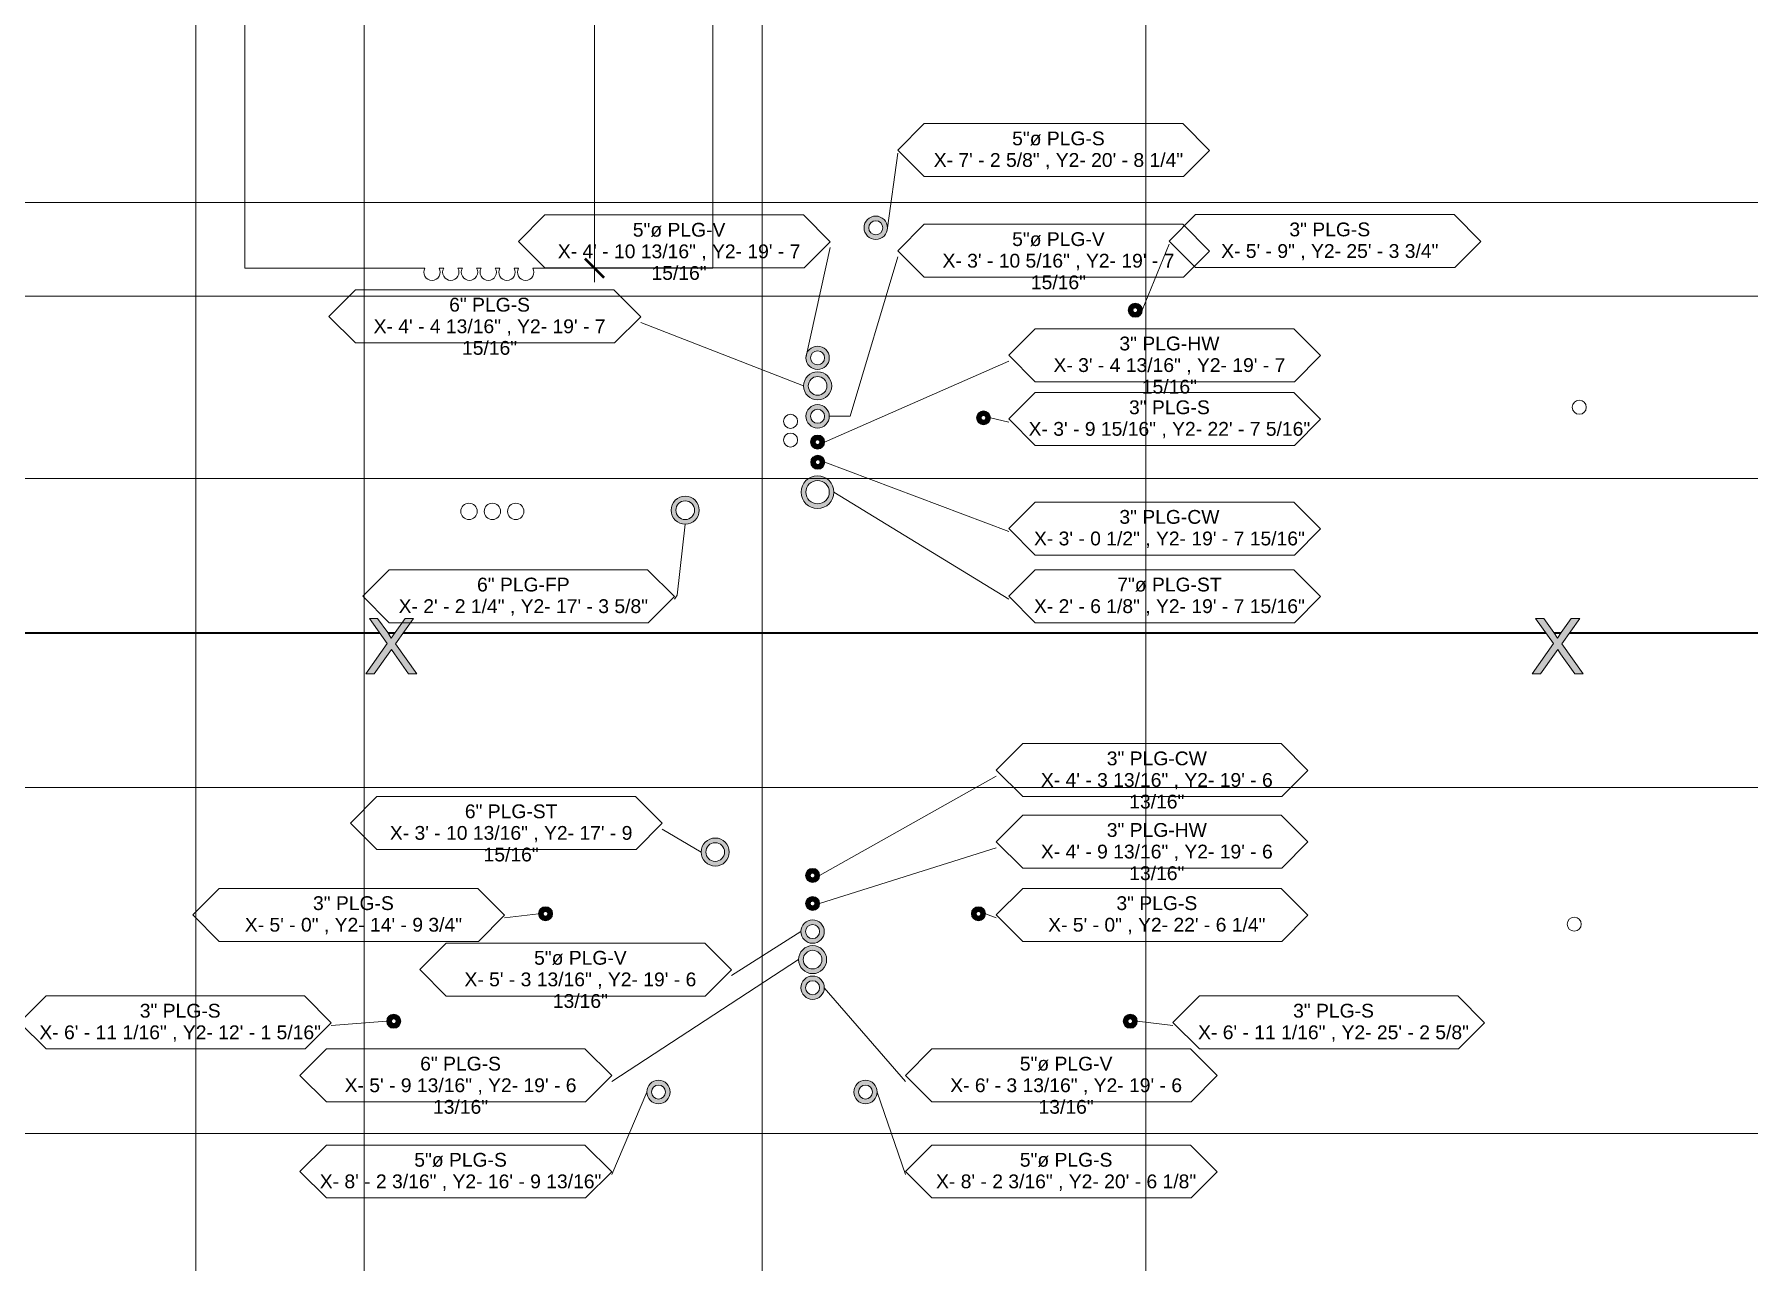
# Model space of a CAD drawing. Header units: inches. Extents: x -3670 to 241, y -250 to 1795.
# Drawn here: x -1839.5 to -1473.2, y 171.6 to 434 of the extents above; entities that cross this region are included whole.
import ezdxf

# ---------------------------------------------------------------- set-up
doc = ezdxf.new("R2010")
doc.units = ezdxf.units.IN
doc.header["$MEASUREMENT"] = 0
for name, color, linetype, lineweight in [('A-ANNO-DIMS', 211, 'Continuous', 9), ('A-ANNO-DIMS-32', 211, 'Continuous', 9), ('A-DETL-MBND', 5, 'Continuous', 9), ('A-FLOR', 252, 'Continuous', 18), ('A-GENM', 13, 'Continuous', 9), ('A-GENM-IDEN', 13, 'Continuous', 9), ('S-GRID', 1, 'Continuous', 9)]:
    doc.layers.add(name, color=color, linetype=linetype, lineweight=lineweight)
doc.styles.add('Arial_1', font='arial.ttf', dxfattribs={"height": 2.950599})
doc.dimstyles.new('Linear_-_3_32__QAQC', dxfattribs={"dimscale": 12, "dimtxt": 3, "dimasz": 0.333333, "dimexe": 0.25, "dimexo": 0.166667, "dimgap": 0.25, "dimtad": 1, "dimdec": 4, "dimrnd": 0.0625, "dimzin": 1, "dimdsep": 46, "dimlunit": 4, "dimtxsty": 'Arial_1', "dimblk1": 'OBLIQUE', "dimblk2": 'OBLIQUE', "dimsah": 1, "dimcen": 0.09, "dimdle": 0.25, "dimadec": 0, "dimazin": 0, "dimtfac": 1, "dimtdec": 4, "dimtix": 1, "dimtmove": 0, "dimatfit": 3, "dimfxl": 1, "dimtvp": 1, "dimtfill": 1, "dimfrac": 2, "dimtolj": 1, "dimtzin": 0, "dimarcsym": 2})

# ---------------------------------------------------------------- blocks, each defined once
blk = doc.blocks.new('TBC_Round Sleeve - Floor or Wall - TBC_Round Sleeve - Floor or Wall-1542575-01 - SECOND LEVEL - PENENTRATIONS')
at = {"layer": 'A-DETL-MBND'}
h = blk.add_hatch(color=256, dxfattribs=at)
h.paths.add_polyline_path([(-3, 0), (-2.9, -0.78), (-2.6, -1.5), (-2.12, -2.12), (-1.5, -2.6), (-0.78, -2.9), (0, -3), (0.78, -2.9), (1.5, -2.6), (2.12, -2.12), (2.6, -1.5), (2.9, -0.78), (3, 0), (2.9, 0.78), (2.6, 1.5), (2.12, 2.12), (1.5, 2.6), (0.78, 2.9), (0, 3), (-0.78, 2.9), (-1.5, 2.6), (-2.12, 2.12), (-2.6, 1.5), (-2.9, 0.78), (-2.97, 0.19)], flags=0)
h.paths.add_polyline_path([(-2, 0), (-1.93, 0.52), (-1.73, 1), (-1.41, 1.41), (-1, 1.73), (-0.52, 1.93), (0, 2), (0.52, 1.93), (1, 1.73), (1.41, 1.41), (1.73, 1), (1.93, 0.52), (2, 0), (1.93, -0.52), (1.73, -1), (1.41, -1.41), (1, -1.73), (0.52, -1.93), (0, -2), (-0.52, -1.93), (-1, -1.73), (-1.41, -1.41), (-1.73, -1), (-1.93, -0.52)], flags=0)
for radius, start, end in [(3, 360, 180), (2, 0, 180), (3, 180, 360), (2, 180, 0)]:
    blk.add_arc((0, 0), radius, start, end, dxfattribs=at)
blk = doc.blocks.new('TBC_Round Sleeve - Floor or Wall - TBC_Round Sleeve - Floor or Wall-1542573-01 - SECOND LEVEL - PENENTRATIONS')
at = {"layer": 'A-DETL-MBND'}
h = blk.add_hatch(color=256, dxfattribs=at)
h.paths.add_polyline_path([(-1.5, 0), (-1.45, -0.39), (-1.3, -0.75), (-1.06, -1.06), (-0.75, -1.3), (-0.39, -1.45), (0, -1.5), (0.39, -1.45), (0.75, -1.3), (1.06, -1.06), (1.3, -0.75), (1.45, -0.39), (1.5, 0), (1.45, 0.39), (1.3, 0.75), (1.06, 1.06), (0.75, 1.3), (0.39, 1.45), (0, 1.5), (-0.39, 1.45), (-0.75, 1.3), (-1.06, 1.06), (-1.3, 0.75), (-1.45, 0.39)], flags=0)
h.paths.add_polyline_path([(-0.5, 0), (-0.48, 0.13), (-0.43, 0.25), (-0.35, 0.35), (-0.25, 0.43), (-0.13, 0.48), (0, 0.5), (0.13, 0.48), (0.25, 0.43), (0.35, 0.35), (0.43, 0.25), (0.48, 0.13), (0.5, 0), (0.48, -0.13), (0.43, -0.25), (0.35, -0.35), (0.25, -0.43), (0.13, -0.48), (0, -0.5), (-0.13, -0.48), (-0.25, -0.43), (-0.35, -0.35), (-0.43, -0.25), (-0.48, -0.13)], flags=0)
for radius, start, end in [(1.5, 360, 180), (0.5, 0, 180), (1.5, 180, 360), (0.5, 180, 0)]:
    blk.add_arc((0, 0), radius, start, end, dxfattribs=at)
blk = doc.blocks.new('TBC_Round Sleeve - Floor or Wall - TBC_Round Sleeve - Floor or Wall-1542574-01 - SECOND LEVEL - PENENTRATIONS')
at = {"layer": 'A-DETL-MBND'}
h = blk.add_hatch(color=256, dxfattribs=at)
h.paths.add_polyline_path([(-2.5, 0), (-2.41, -0.65), (-2.17, -1.25), (-1.77, -1.77), (-1.21, -2.18), (-0.65, -2.41), (0, -2.5), (0.65, -2.41), (1.25, -2.17), (1.77, -1.77), (2.17, -1.25), (2.41, -0.65), (2.5, 0), (2.41, 0.65), (2.17, 1.25), (1.77, 1.77), (1.25, 2.17), (0.65, 2.41), (0, 2.5), (-0.65, 2.41), (-1.25, 2.17), (-1.77, 1.77), (-2.17, 1.25), (-2.41, 0.65)], flags=0)
h.paths.add_polyline_path([(-1.5, 0), (-1.45, 0.39), (-1.3, 0.75), (-1.06, 1.06), (-0.75, 1.3), (-0.39, 1.45), (0, 1.5), (0.39, 1.45), (0.75, 1.3), (1.06, 1.06), (1.3, 0.75), (1.45, 0.39), (1.5, 0), (1.45, -0.39), (1.3, -0.75), (1.06, -1.06), (0.75, -1.3), (0.39, -1.45), (0, -1.5), (-0.39, -1.45), (-0.75, -1.3), (-1.06, -1.06), (-1.3, -0.75), (-1.45, -0.39)], flags=0)
for radius, start, end in [(2.5, 360, 180), (1.5, 0, 180), (2.5, 180, 360), (1.5, 180, 0)]:
    blk.add_arc((0, 0), radius, start, end, dxfattribs=at)
blk = doc.blocks.new('TBC_Round Sleeve - Floor or Wall - TBC_Round Sleeve - Floor or Wall-1542577-01 - SECOND LEVEL - PENENTRATIONS')
at = {"layer": 'A-DETL-MBND'}
h = blk.add_hatch(color=256, dxfattribs=at)
h.paths.add_polyline_path([(-3.5, 0), (-3.38, -0.91), (-3.03, -1.75), (-2.47, -2.47), (-1.75, -3.03), (-0.91, -3.38), (0, -3.5), (0.91, -3.38), (1.75, -3.03), (2.47, -2.47), (3.03, -1.75), (3.38, -0.91), (3.5, 0), (3.38, 0.91), (3.03, 1.75), (2.47, 2.47), (1.75, 3.03), (0.91, 3.38), (0, 3.5), (-0.91, 3.38), (-1.75, 3.03), (-2.47, 2.47), (-3.03, 1.75), (-3.38, 0.91)], flags=0)
h.paths.add_polyline_path([(-2.5, 0), (-2.41, 0.65), (-2.17, 1.25), (-1.77, 1.77), (-1.25, 2.17), (-0.65, 2.41), (0, 2.5), (0.65, 2.41), (1.25, 2.17), (1.77, 1.77), (2.17, 1.25), (2.41, 0.65), (2.5, 0), (2.41, -0.65), (2.17, -1.25), (1.77, -1.77), (1.25, -2.17), (0.65, -2.41), (0, -2.5), (-0.65, -2.41), (-1.25, -2.17), (-1.77, -1.77), (-2.17, -1.25), (-2.41, -0.65)], flags=0)
for radius, start, end in [(3.5, 360, 180), (2.5, 0, 180), (3.5, 180, 360), (2.5, 180, 0)]:
    blk.add_arc((0, 0), radius, start, end, dxfattribs=at)
blk = doc.blocks.new('Control_Line - TBC_3D ControlLine_X-1534453-01 - SECOND LEVEL - PENENTRATIONS')
at = {"layer": 'A-GENM'}
h = blk.add_hatch(color=256, dxfattribs=at)
h.paths.add_polyline_path([(3733.2, -0.13), (3735.49, -0.12), (3735.32, 0.13), (3655.53, 0.12), (3655.33, -0.02), (3655.47, -0.13), (3678.65, -0.13)], flags=0)
h.paths.add_polyline_path([(3738, -0.13), (3738, 0.13), (3737.09, 0.12), (3737.24, -0.11), (3737.25, -0.13), (3737.85, -0.13)], flags=0)
h.paths.add_polyline_path([(3653.52, -0.13), (3654, -0.12), (3654.11, -0.06), (3653.85, 0.13), (3491.31, 0.12), (3491.13, -0.13), (3615.68, -0.13)], flags=0)
h.paths.add_polyline_path([(3450.4, -0.13), (3486.29, -0.12), (3486.12, 0.13), (3242.11, 0.12), (3241.93, -0.13), (3442.53, -0.13)], flags=0)
h.paths.add_polyline_path([(3489.34, -0.13), (3489.51, 0.13), (3487.89, 0.12), (3488.04, -0.11), (3488.05, -0.13), (3488.65, -0.13)], flags=0)
h.paths.add_polyline_path([(3238.85, -0.13), (3240.14, -0.12), (3240.31, 0.13), (3238.69, 0.12), (3238.84, -0.11), (3238.85, -0.12)], flags=0)
h.paths.add_polyline_path([(3201.5, 0), (3201.5, 0), (3201.38, 0.13), (2992.9, 0.11), (2992.73, -0.13), (3201.38, -0.12), (3201.47, -0.03)], flags=0)
h.paths.add_polyline_path([(3237.09, -0.13), (3236.92, 0.13), (3201.62, 0.12), (3201.5, 0), (3201.63, -0.13), (3234.8, -0.13)], flags=0)
h.paths.add_polyline_path([(2985.6, -0.13), (2987.89, -0.12), (2987.72, 0.13), (2743.7, 0.11), (2743.53, -0.13), (2923.07, -0.13)], flags=0)
h.paths.add_polyline_path([(2990.94, -0.13), (2991.11, 0.13), (2989.5, 0.11), (2989.64, -0.11), (2989.65, -0.13), (2990.25, -0.13)], flags=0)
h.paths.add_polyline_path([(2741.05, -0.13), (2741.74, -0.12), (2741.91, 0.13), (2740.3, 0.11), (2740.44, -0.11), (2740.45, -0.13)], flags=0)
h.paths.add_polyline_path([(2734.17, -0.13), (2738.69, -0.12), (2738.52, 0.13), (2494.5, 0.11), (2494.33, -0.13), (2702.69, -0.13)], flags=0)
h.paths.add_polyline_path([(2489.49, -0.13), (2489.32, 0.13), (2245.3, 0.11), (2245.13, -0.13), (2487.2, -0.13)], flags=0)
h.paths.add_polyline_path([(2492.54, -0.13), (2492.71, 0.13), (2491.1, 0.11), (2491.24, -0.11), (2491.25, -0.13), (2491.85, -0.13)], flags=0)
h.paths.add_polyline_path([(2240.29, -0.13), (2240.12, 0.13), (1996.1, 0.11), (1995.93, -0.13), (2238, -0.13)], flags=0)
h.paths.add_polyline_path([(2243.34, -0.13), (2243.51, 0.13), (2241.9, 0.11), (2242.04, -0.11), (2242.05, -0.13), (2242.65, -0.13)], flags=0)
h.paths.add_polyline_path([(1991.09, -0.13), (1990.92, 0.13), (1746.9, 0.11), (1746.73, -0.13), (1988.8, -0.13)], flags=0)
h.paths.add_polyline_path([(1992.85, -0.13), (1994.14, -0.11), (1994.31, 0.13), (1992.7, 0.11), (1992.84, -0.11), (1992.85, -0.12)], flags=0)
h.paths.add_polyline_path([(1743.65, -0.13), (1744.94, -0.11), (1745.11, 0.13), (1743.5, 0.11), (1743.64, -0.11), (1743.64, -0.12)], flags=0)
h.paths.add_polyline_path([(1599.5, 0), (1599.37, 0.13), (1497.7, 0.12), (1497.53, -0.13), (1599.39, -0.11), (1599.5, -0.01)], flags=0)
h.paths.add_polyline_path([(1726.73, -0.13), (1741.89, -0.11), (1741.72, 0.13), (1599.62, 0.12), (1599.5, 0), (1599.62, -0.13), (1663.77, -0.13)], flags=0)
h.paths.add_polyline_path([(1474.87, -0.13), (1492.68, -0.11), (1492.52, 0.13), (1248.5, 0.12), (1248.33, -0.13), (1348.94, -0.13)], flags=0)
h.paths.add_polyline_path([(1494.45, -0.13), (1495.74, -0.11), (1495.91, 0.13), (1494.29, 0.12), (1494.44, -0.11), (1494.44, -0.12)], flags=0)
h.paths.add_polyline_path([(1245.25, -0.13), (1246.55, -0.11), (1246.71, 0.13), (1245.09, 0.12), (1245.24, -0.11), (1245.24, -0.12)], flags=0)
h.paths.add_polyline_path([(1223.01, -0.13), (1243.48, -0.11), (1243.32, 0.13), (999.3, 0.12), (999.13, -0.13), (1160.05, -0.13)], flags=0)
h.paths.add_polyline_path([(994.29, -0.13), (994.12, 0.13), (750.11, 0.12), (749.93, -0.13), (992, -0.13)], flags=0)
h.paths.add_polyline_path([(997.34, -0.13), (997.51, 0.13), (995.89, 0.12), (996.04, -0.11), (996.05, -0.13), (996.65, -0.13)], flags=0)
h.paths.add_polyline_path([(747.45, -0.13), (748.15, -0.11), (748.31, 0.13), (746.69, 0.12), (746.84, -0.11), (746.85, -0.13)], flags=0)
h.paths.add_polyline_path([(742.8, -0.13), (745.08, -0.11), (744.92, 0.13), (500.91, 0.12), (500.73, -0.13), (719.29, -0.13)], flags=0)
h.paths.add_polyline_path([(474, 0), (473.87, 0.13), (375.59, 0.12), (375.39, -0.02), (375.54, -0.13), (473.88, -0.12), (474, 0)], flags=0)
h.paths.add_polyline_path([(495.89, -0.13), (495.72, 0.13), (474.12, 0.12), (474, 0), (474.12, -0.13), (493.6, -0.13)], flags=0)
h.paths.add_polyline_path([(498.25, -0.13), (498.94, -0.12), (499.11, 0.13), (497.49, 0.12), (497.64, -0.11), (497.65, -0.13)], flags=0)
h.paths.add_polyline_path([(372.98, -0.13), (374.07, -0.12), (374.17, -0.06), (373.92, 0.13), (251.71, 0.12), (251.53, -0.13), (357.24, -0.13)], flags=0)
h.paths.add_polyline_path([(249.05, -0.13), (249.74, -0.12), (249.91, 0.13), (248.29, 0.12), (248.44, -0.11), (248.45, -0.13)], flags=0)
h.paths.add_polyline_path([(244.4, -0.13), (246.69, -0.12), (246.52, 0.13), (225.59, 0.12), (225.39, -0.02), (225.54, -0.13), (225.88, -0.13)], flags=0)
h.paths.add_polyline_path([(223.58, -0.13), (224.07, -0.12), (224.17, -0.06), (223.92, 0.13), (83.66, 0.12), (83.46, -0.02), (83.61, -0.13), (215.57, -0.13)], flags=0)
h.paths.add_polyline_path([(82.13, -0.13), (82.24, -0.06), (81.98, 0.13), (2.72, 0.12), (2.72, -0.13), (81.65, -0.13)], flags=0)
for points in [[(1749.76, -8.71), (1745.2, -2.29), (1749.02, 3.1), (1747.22, 3.1), (1744.25, -1.1), (1743.52, 0.08), (1741.37, 3.1), (1739.6, 3.1), (1743.42, -2.27), (1738.86, -8.71), (1740.66, -8.71), (1744.32, -3.54), (1747.98, -8.71)], [(1989.86, -8.71), (1993.52, -3.54), (1997.18, -8.71), (1998.96, -8.71), (1994.4, -2.29), (1998.22, 3.1), (1996.42, 3.1), (1993.45, -1.1), (1992.72, 0.08), (1990.57, 3.1), (1988.8, 3.1), (1992.62, -2.27), (1988.06, -8.71)]]:
    blk.add_hatch(color=256, dxfattribs=at).paths.add_polyline_path(points, flags=0)
for p, q in [((1741.72, 0.13), (1599.56, 0.13)), ((1741.37, 3.1), (1739.6, 3.1)), ((1739.6, 3.1), (1743.42, -2.27)), ((1743.52, 0.08), (1741.37, 3.1)), ((1745.11, 0.13), (1743.49, 0.13)), ((1744.25, -1.1), (1743.52, 0.08)), ((1745.09, 0.1), (1744.25, -1.1)), ((1747.22, 3.1), (1745.09, 0.1)), ((1745.2, -2.29), (1749.02, 3.1)), ((1990.92, 0.13), (1746.91, 0.13)), ((1749.02, 3.1), (1747.22, 3.1)), ((1990.57, 3.1), (1988.8, 3.1)), ((1988.8, 3.1), (1992.62, -2.27)), ((1992.72, 0.08), (1990.57, 3.1)), ((1994.31, 0.13), (1992.69, 0.13)), ((1993.45, -1.1), (1992.72, 0.08)), ((1994.29, 0.1), (1993.45, -1.1)), ((1996.42, 3.1), (1994.29, 0.1)), ((1994.4, -2.29), (1998.22, 3.1)), ((2240.12, 0.13), (1996.11, 0.13)), ((1998.22, 3.1), (1996.42, 3.1)), ((1599.56, -0.13), (1741.89, -0.13)), ((1743.42, -2.27), (1738.86, -8.71)), ((1743.62, -4.52), (1744.32, -3.54)), ((1743.65, -0.13), (1744.94, -0.13)), ((1744.32, -3.54), (1744.95, -4.43)), ((1749.76, -8.71), (1745.2, -2.29)), ((1746.73, -0.13), (1991.09, -0.13)), ((1992.62, -2.27), (1988.06, -8.71)), ((1992.82, -4.52), (1993.52, -3.54)), ((1992.85, -0.13), (1994.14, -0.13)), ((1993.52, -3.54), (1994.15, -4.43)), ((1998.96, -8.71), (1994.4, -2.29)), ((1995.93, -0.13), (2240.29, -0.13)), ((1740.66, -8.71), (1743.62, -4.52)), ((1744.95, -4.43), (1747.98, -8.71)), ((1989.86, -8.71), (1992.82, -4.52)), ((1994.15, -4.43), (1997.18, -8.71)), ((1738.86, -8.71), (1740.66, -8.71)), ((1747.98, -8.71), (1749.76, -8.71)), ((1988.06, -8.71), (1989.86, -8.71)), ((1997.18, -8.71), (1998.96, -8.71))]:
    blk.add_line(p, q, dxfattribs=at)
blk = doc.blocks.new('TBC_Sleeve Element Tag_v2 - Sleeves Located-1541821-01 - SECOND LEVEL - PENENTRATIONS')
at = {"layer": 'A-GENM-IDEN'}
for p, q in [((-0.423, 0.029), (-0.6, -0.148)), ((1.303, 0.029), (-0.423, 0.029)), ((1.482, -0.15), (1.303, 0.029)), ((-0.6, -0.148), (-0.423, -0.325)), ((1.307, -0.325), (1.482, -0.15)), ((-0.423, -0.325), (1.307, -0.325))]:
    blk.add_line(p, q, dxfattribs=at)
blk = doc.blocks.new('DIMBLOCK173-01 - SECOND LEVEL - PENENTRATIONS')
at = {"layer": 'A-ANNO-DIMS-32', "lineweight": 50, "transparency": 16777216}
for p, q in [((-1719.81, 599.5), (-1721.81, 601.5)), ((-1719.81, 599.5), (-1717.81, 597.5)), ((-1719.81, 384), (-1721.81, 386)), ((-1719.81, 384), (-1717.81, 382))]:
    blk.add_line(p, q, dxfattribs=at)
at = {"layer": 'A-ANNO-DIMS-32', "transparency": 16777216}
for p, q in [((-1719.81, 602.5), (-1719.81, 381)), ((-1718.98, 599.5), (-1722.81, 599.5)), ((-1719.81, 599.5), (-1718.98, 599.5)), ((-1718.98, 384), (-1722.81, 384)), ((-1719.81, 384), (-1718.98, 384))]:
    blk.add_line(p, q, dxfattribs=at)
at = {"layer": 'A-ANNO-DIMS-32', "color": 0, "transparency": 16777216, "insert": (-1726.63, 480.83), "char_height": 2.9506, "width": 26.1969, "attachment_point": 1, "rotation": 90, "line_spacing_factor": 0.938532, "style": 'Arial_1', "bg_fill": 3, "box_fill_scale": 1.25, "bg_fill_color": 0, "bg_fill_transparency": 0}
blk.add_mtext('17\' - 11 1/2"', dxfattribs=at)
blk = doc.blocks.new('_Oblique')
at = {"color": 0, "linetype": 'ByBlock', "lineweight": -2}
blk.add_line((-0.5, -0.5), (0.5, 0.5), dxfattribs=at)

msp = doc.modelspace()

# ---------------------------------------------------------------- linework, layer by layer
at = {"layer": 'A-FLOR'}
for p, q in [((-1794.5, 384), (-1794.5, 599.5)), ((-1694.5, 599.5), (-1694.5, 384)), ((-1756.01314, 384), (-1794.5, 384)), ((-1752.01314, 384), (-1752.98686, 384)), ((-1748.01314, 384), (-1748.98686, 384)), ((-1744.01314, 384), (-1744.98686, 384)), ((-1740.01314, 384), (-1740.98686, 384)), ((-1736.01314, 384), (-1736.98686, 384)), ((-1694.5, 384), (-1732.98686, 384))]:
    msp.add_line(p, q, dxfattribs=at)
for centre, radius, start, end in [((-1659.69828, 392.62575), 2.5, 90, 270), ((-1659.69828, 392.62575), 2.5, 270, 90), ((-1754.5, 383.12085), 1.75, 149.8430404, 270), ((-1754.5, 383.12085), 1.75, 270, 30.1569596), ((-1750.5, 383.12085), 1.75, 149.8430404, 270), ((-1750.5, 383.12085), 1.75, 270, 30.1569596), ((-1746.5, 383.12085), 1.75, 149.8430404, 270), ((-1746.5, 383.12085), 1.75, 270, 30.1569596), ((-1742.5, 383.12085), 1.75, 149.8430404, 270), ((-1742.5, 383.12085), 1.75, 270, 30.1569596), ((-1738.5, 383.12085), 1.75, 149.8430404, 270), ((-1738.5, 383.12085), 1.75, 270, 30.1569596), ((-1734.5, 383.12085), 1.75, 149.8430404, 270), ((-1734.5, 383.12085), 1.75, 270, 30.1569596), ((-1604.23289, 375.00163), 1.5, 90, 270), ((-1604.23289, 375.00163), 1.5, 270, 90), ((-1672.11419, 364.82289), 2.5, 90, 270), ((-1672.11419, 364.82289), 2.5, 270, 90), ((-1672.11419, 358.82289), 3, 90, 270), ((-1672.11419, 358.82289), 3, 270, 90), ((-1509.35794, 354.25086), 1.5, 90, 270), ((-1509.35794, 354.25086), 1.5, 270, 90), ((-1677.90319, 351.25), 1.5, 90, 270), ((-1677.90319, 351.25), 1.5, 270, 90), ((-1672.11419, 352.32289), 2.5, 90, 270), ((-1672.11419, 352.32289), 2.5, 270, 90), ((-1636.67699, 352.00163), 1.5, 90, 270), ((-1636.67699, 352.00163), 1.5, 270, 90), ((-1677.90319, 347.25), 1.5, 90, 270), ((-1677.90319, 347.25), 1.5, 270, 90), ((-1672.11419, 346.82289), 1.5, 90, 270), ((-1672.11419, 346.82289), 1.5, 270, 90), ((-1672.08254, 342.50362), 1.5, 90, 270), ((-1672.08254, 342.50362), 1.5, 270, 90), ((-1672.12973, 336.10514), 3.5, 90, 270), ((-1672.12973, 336.10514), 3.5, 270, 90), ((-1746.61342, 332.00401), 1.75, 90, 270), ((-1746.61342, 332.00401), 1.75, 270, 90), ((-1741.61342, 332.00401), 1.75, 90, 270), ((-1741.61342, 332.00401), 1.75, 270, 90), ((-1736.61342, 332.00401), 1.75, 90, 270), ((-1736.61342, 332.00401), 1.75, 270, 90), ((-1700.41362, 332.24442), 3, 90, 270), ((-1700.41362, 332.24442), 3, 270, 90), ((-1694, 259.1743), 3, 90, 270), ((-1694, 259.1743), 3, 270, 90), ((-1673.18419, 254.1743), 1.5, 90, 270), ((-1673.18419, 254.1743), 1.5, 270, 90), ((-1673.18419, 248.1743), 1.5, 90, 270), ((-1673.18419, 248.1743), 1.5, 270, 90), ((-1730.25301, 245.99556), 1.5, 90, 270), ((-1730.25301, 245.99556), 1.5, 270, 90), ((-1637.74699, 245.99556), 1.5, 90, 270), ((-1637.74699, 245.99556), 1.5, 270, 90), ((-1673.18419, 242.1743), 2.5, 90, 270), ((-1673.18419, 242.1743), 2.5, 270, 90), ((-1510.42794, 243.75226), 1.5, 90, 270), ((-1510.42794, 243.75226), 1.5, 270, 90), ((-1673.18419, 236.1743), 3, 90, 270), ((-1673.18419, 236.1743), 3, 270, 90), ((-1673.18419, 230.1743), 2.5, 90, 270), ((-1673.18419, 230.1743), 2.5, 270, 90), ((-1762.69711, 222.99837), 1.5, 90, 270), ((-1762.69711, 222.99837), 1.5, 270, 90), ((-1605.30289, 223.00163), 1.5, 90, 270), ((-1605.30289, 223.00163), 1.5, 270, 90), ((-1706.115, 207.87252), 2.5, 90, 270), ((-1706.115, 207.87252), 2.5, 270, 90), ((-1661.885, 207.87251), 2.5, 90, 270), ((-1661.885, 207.87251), 2.5, 270, 90)]:
    msp.add_arc(centre, radius, start, end, dxfattribs=at)
at = {"layer": 'A-GENM-IDEN'}
for p, q in [((-1657.19828, 392.62575), (-1654.97166, 408.58237)), ((-1674.61419, 364.82289), (-1669.42585, 388.4036)), ((-1602.73289, 375.00163), (-1596.98905, 389.12419)), ((-1665.1687, 352.32289), (-1654.97166, 386.40402)), ((-1675.11419, 358.82289), (-1709.92405, 372.38551)), ((-1670.61419, 346.82289), (-1631.25813, 364.08855)), ((-1669.61419, 352.32289), (-1665.1687, 352.32289)), ((-1635.17699, 352.00163), (-1631.25813, 351.10498)), ((-1670.58254, 342.50362), (-1631.25813, 327.6732)), ((-1668.62973, 336.10514), (-1631.25813, 313.20585)), ((-1700.41362, 329.24442), (-1702.13932, 314.1025)), ((-1702.13932, 314.1025), (-1702.70784, 313.20585)), ((-1671.68419, 254.1743), (-1633.95064, 275.3951)), ((-1697, 259.1743), (-1705.31443, 264.08139)), ((-1671.68419, 248.1743), (-1633.95064, 260.09234)), ((-1731.75301, 245.99556), (-1739.01374, 245.09891)), ((-1636.24699, 245.99556), (-1633.95064, 245.09891)), ((-1675.68419, 242.1743), (-1690.51805, 232.76639)), ((-1676.18419, 236.1743), (-1716.11995, 210.13897)), ((-1670.68419, 230.1743), (-1653.33011, 210.13897)), ((-1764.19711, 222.99837), (-1776.03108, 222.10173)), ((-1603.80289, 223.00163), (-1596.19316, 222.10498)), ((-1708.615, 207.87252), (-1716.11995, 190.23533)), ((-1659.385, 207.87251), (-1653.33011, 190.23533))]:
    msp.add_line(p, q, dxfattribs=at)
at = {"layer": 'S-GRID'}
for p, q in [((-1805, 1782.99758), (-1805, -238.35436)), ((-1769, 1782.99758), (-1769, -238.35436)), ((-1684, 1782.99758), (-1684, -238.35436)), ((-1602, 1782.99758), (-1602, -238.35436)), ((-3580, 398), (228, 398)), ((-3580, 378), (228, 378)), ((-3580, 339), (226, 339)), ((228, 273), (-3580, 273)), ((228, 199), (-3580, 199))]:
    msp.add_line(p, q, dxfattribs=at)

# ---------------------------------------------------------------- block references
at = {"layer": 'A-GENM', "rotation": 90}
for name, p in [('TBC_Round Sleeve - Floor or Wall - TBC_Round Sleeve - Floor or Wall-1542574-01 - SECOND LEVEL - PENENTRATIONS', (-1659.69828, 392.62575)), ('TBC_Round Sleeve - Floor or Wall - TBC_Round Sleeve - Floor or Wall-1542573-01 - SECOND LEVEL - PENENTRATIONS', (-1604.23289, 375.00163)), ('TBC_Round Sleeve - Floor or Wall - TBC_Round Sleeve - Floor or Wall-1542574-01 - SECOND LEVEL - PENENTRATIONS', (-1672.11419, 364.82289)), ('TBC_Round Sleeve - Floor or Wall - TBC_Round Sleeve - Floor or Wall-1542575-01 - SECOND LEVEL - PENENTRATIONS', (-1672.11419, 358.82289)), ('TBC_Round Sleeve - Floor or Wall - TBC_Round Sleeve - Floor or Wall-1542574-01 - SECOND LEVEL - PENENTRATIONS', (-1672.11419, 352.32289)), ('TBC_Round Sleeve - Floor or Wall - TBC_Round Sleeve - Floor or Wall-1542573-01 - SECOND LEVEL - PENENTRATIONS', (-1636.67699, 352.00163)), ('TBC_Round Sleeve - Floor or Wall - TBC_Round Sleeve - Floor or Wall-1542573-01 - SECOND LEVEL - PENENTRATIONS', (-1672.11419, 346.82289)), ('TBC_Round Sleeve - Floor or Wall - TBC_Round Sleeve - Floor or Wall-1542573-01 - SECOND LEVEL - PENENTRATIONS', (-1672.08254, 342.50362)), ('TBC_Round Sleeve - Floor or Wall - TBC_Round Sleeve - Floor or Wall-1542577-01 - SECOND LEVEL - PENENTRATIONS', (-1672.12973, 336.10514)), ('TBC_Round Sleeve - Floor or Wall - TBC_Round Sleeve - Floor or Wall-1542575-01 - SECOND LEVEL - PENENTRATIONS', (-1700.41362, 332.24442)), ('TBC_Round Sleeve - Floor or Wall - TBC_Round Sleeve - Floor or Wall-1542575-01 - SECOND LEVEL - PENENTRATIONS', (-1694, 259.1743)), ('TBC_Round Sleeve - Floor or Wall - TBC_Round Sleeve - Floor or Wall-1542573-01 - SECOND LEVEL - PENENTRATIONS', (-1673.18419, 254.1743)), ('TBC_Round Sleeve - Floor or Wall - TBC_Round Sleeve - Floor or Wall-1542573-01 - SECOND LEVEL - PENENTRATIONS', (-1673.18419, 248.1743)), ('TBC_Round Sleeve - Floor or Wall - TBC_Round Sleeve - Floor or Wall-1542573-01 - SECOND LEVEL - PENENTRATIONS', (-1730.25301, 245.99556)), ('TBC_Round Sleeve - Floor or Wall - TBC_Round Sleeve - Floor or Wall-1542573-01 - SECOND LEVEL - PENENTRATIONS', (-1637.74699, 245.99556)), ('TBC_Round Sleeve - Floor or Wall - TBC_Round Sleeve - Floor or Wall-1542574-01 - SECOND LEVEL - PENENTRATIONS', (-1673.18419, 242.1743)), ('TBC_Round Sleeve - Floor or Wall - TBC_Round Sleeve - Floor or Wall-1542575-01 - SECOND LEVEL - PENENTRATIONS', (-1673.18419, 236.1743)), ('TBC_Round Sleeve - Floor or Wall - TBC_Round Sleeve - Floor or Wall-1542574-01 - SECOND LEVEL - PENENTRATIONS', (-1673.18419, 230.1743)), ('TBC_Round Sleeve - Floor or Wall - TBC_Round Sleeve - Floor or Wall-1542573-01 - SECOND LEVEL - PENENTRATIONS', (-1762.69711, 222.99837)), ('TBC_Round Sleeve - Floor or Wall - TBC_Round Sleeve - Floor or Wall-1542573-01 - SECOND LEVEL - PENENTRATIONS', (-1605.30289, 223.00163)), ('TBC_Round Sleeve - Floor or Wall - TBC_Round Sleeve - Floor or Wall-1542574-01 - SECOND LEVEL - PENENTRATIONS', (-1706.115, 207.87252)), ('TBC_Round Sleeve - Floor or Wall - TBC_Round Sleeve - Floor or Wall-1542574-01 - SECOND LEVEL - PENENTRATIONS', (-1661.885, 207.87251))]:
    msp.add_blockref(name, p, dxfattribs=at)
at = {"layer": 'A-GENM'}
msp.add_blockref('Control_Line - TBC_3D ControlLine_X-1534453-01 - SECOND LEVEL - PENENTRATIONS', (-3507.5, 306), dxfattribs=at)
at = {"layer": 'A-GENM-IDEN', "xscale": 31.99999999999999, "yscale": 31.99999999999999, "zscale": 31.99999999999999}
for p in [(-1635.78474, 413.96428), (-1716.84645, 394.43456), (-1635.78474, 392.43499), (-1577.80213, 394.50611), (-1757.34464, 378.41647), (-1612.07121, 370.11951), (-1612.07121, 356.4869), (-1612.07121, 333.05511), (-1750.12844, 318.58777), (-1612.07121, 318.58777), (-1614.76372, 281.42606), (-1752.73502, 270.11235), (-1614.76372, 266.12331), (-1786.43433, 250.48083), (-1614.76372, 250.48083), (-1737.93864, 238.79735), (-1823.45167, 227.48364), (-1577.00624, 227.4869), (-1763.54054, 216.16993), (-1634.14319, 216.16993), (-1763.54054, 195.61724), (-1634.14319, 195.61724)]:
    msp.add_blockref('TBC_Sleeve Element Tag_v2 - Sleeves Located-1541821-01 - SECOND LEVEL - PENENTRATIONS', p, dxfattribs=at)

# ---------------------------------------------------------------- texts
at = {"layer": 'A-GENM-IDEN', "char_height": 2.9505988, "attachment_point": 2, "line_spacing_factor": 0.938532, "style": 'Arial_1'}
for s, insert, width in [('5"ø PLG-S\\PX- 7\' - 2 5/8" , Y2- 20\' - 8 1/4"', (-1620.65617, 413.2067), 63.36), ('5"ø PLG-V\\PX- 4\' - 10 13/16" , Y2- 19\' - 7\\P15/16"', (-1701.71788, 393.67697), 61.632), ('3" PLG-S\\PX- 5\' - 9" , Y2- 25\' - 3 3/4"', (-1562.67356, 393.74852), 55.152), ('5"ø PLG-V\\PX- 3\' - 10 5/16" , Y2- 19\' - 7\\P15/16"', (-1620.65617, 391.6774), 58.896), ('6" PLG-S\\PX- 4\' - 4 13/16" , Y2- 19\' - 7\\P15/16"', (-1742.21607, 377.65888), 58.896), ('3" PLG-HW\\PX- 3\' - 4 13/16" , Y2- 19\' - 7\\P15/16"', (-1596.94264, 369.36192), 58.896), ('3" PLG-S\\PX- 3\' - 9 15/16" , Y2- 22\' - 7 5/16"', (-1596.94264, 355.72931), 71.568), ('3" PLG-CW\\PX- 3\' - 0 1/2" , Y2- 19\' - 7 15/16"', (-1596.94264, 332.29752), 68.832), ('6" PLG-FP\\PX- 2\' - 2 1/4" , Y2- 17\' - 3 5/8"', (-1734.99987, 317.83018), 63.36), ('7"ø PLG-ST\\PX- 2\' - 6 1/8" , Y2- 19\' - 7 15/16"', (-1596.94264, 317.83018), 68.832), ('3" PLG-CW\\PX- 4\' - 3 13/16" , Y2- 19\' - 6\\P13/16"', (-1599.63515, 280.66847), 58.896), ('6" PLG-ST\\PX- 3\' - 10 13/16" , Y2- 17\' - 9\\P15/16"', (-1737.60645, 269.35476), 61.632), ('3" PLG-HW\\PX- 4\' - 9 13/16" , Y2- 19\' - 6\\P13/16"', (-1599.63515, 265.36572), 58.896), ('3" PLG-S\\PX- 5\' - 0" , Y2- 14\' - 9 3/4"', (-1771.30576, 249.72324), 55.152), ('3" PLG-S\\PX- 5\' - 0" , Y2- 22\' - 6 1/4"', (-1599.63515, 249.72324), 55.152), ('5"ø PLG-V\\PX- 5\' - 3 13/16" , Y2- 19\' - 6\\P13/16"', (-1722.81007, 238.03976), 58.896), ('3" PLG-S\\PX- 6\' - 11 1/16" , Y2- 12\' - 1 5/16"', (-1808.3231, 226.72605), 71.208), ('3" PLG-S\\PX- 6\' - 11 1/16" , Y2- 25\' - 2 5/8"', (-1561.87767, 226.72931), 68.472), ('6" PLG-S\\PX- 5\' - 9 13/16" , Y2- 19\' - 6\\P13/16"', (-1748.41197, 215.41235), 58.896), ('5"ø PLG-V\\PX- 6\' - 3 13/16" , Y2- 19\' - 6\\P13/16"', (-1619.01462, 215.41235), 58.896), ('5"ø PLG-S\\PX- 8\' - 2 3/16" , Y2- 16\' - 9 13/16"', (-1748.41197, 194.85965), 71.568), ('5"ø PLG-S\\PX- 8\' - 2 3/16" , Y2- 20\' - 6 1/8"', (-1619.01462, 194.85965), 66.096)]:
    msp.add_mtext(s, dxfattribs=dict(at, insert=insert, width=width))

# ---------------------------------------------------------------- next in the draw order: dimensions: what is measured, and where the dimension line sits
at = {"layer": 'A-ANNO-DIMS'}
dim = msp.add_linear_dim(base=(-1719.80633, 384), p1=(-1716.97791, 599.5), p2=(-1716.97791, 384), angle=90, dimstyle='Linear_-_3_32__QAQC', override={"dimpost": '<>', "dimfxl": 215.5}, dxfattribs=at)
dim.commit()
dim.dimension.update_dxf_attribs({"geometry": 'DIMBLOCK173-01 - SECOND LEVEL - PENENTRATIONS', "text_midpoint": (-1724.33195, 491.75)})

doc.saveas('drawing.dxf')
